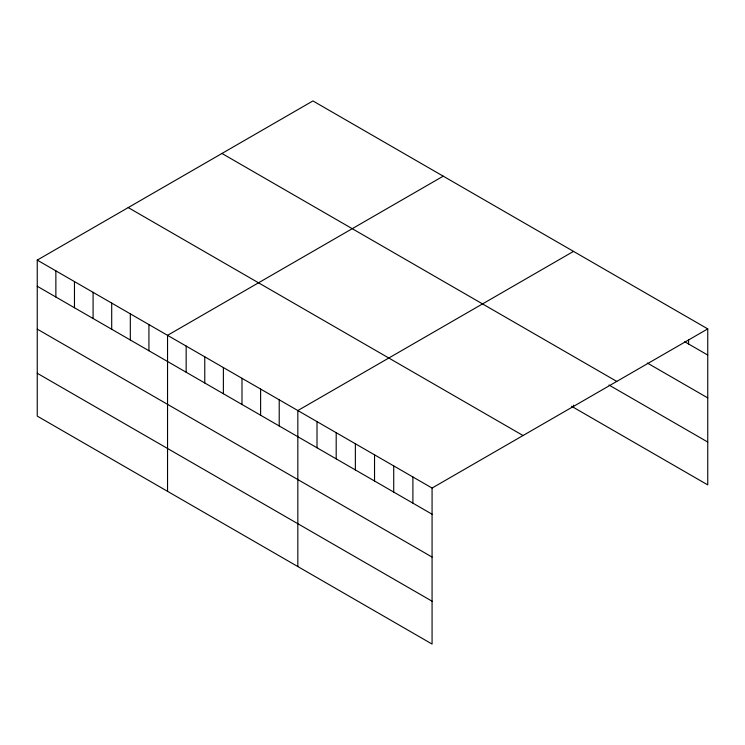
<?xml version="1.0" encoding="UTF-8"?>
<svg xmlns="http://www.w3.org/2000/svg" width="745" height="745" viewBox="0 0 745 745"><rect width="100%" height="100%" fill="white"/><g stroke="black" fill="none" stroke-linecap="round" stroke-linejoin="round"><path stroke-width="1.12" d="M37.25 260.107L432.072 488.05L432.072 644.062L37.25 416.11L37.25 260.107L312.928 100.938L707.75 328.89L707.75 484.893L571.555 406.267M443.219 176.165L167.541 335.325L167.541 491.328M573.51 251.391L297.832 410.551L297.832 566.554M432.072 488.05L707.75 328.89M684.739 341.769L707.75 355.058M647.34 363.029L707.75 397.904M221.954 153.47L616.776 381.412M608.991 385.035L707.75 442.046M128.224 207.576L523.046 435.527M37.25 286.266L432.072 514.218M37.25 329.113L432.072 557.064M37.25 373.264L432.072 601.215M688.576 339.431L688.576 343.985M573.51 405.14L573.51 407.394M412.898 476.977L412.898 503.145M393.723 465.904L393.723 492.072M374.539 454.841L374.539 481M355.365 443.769L355.365 469.927M336.191 432.696L336.191 458.855M317.007 421.623L317.007 447.792M279.217 399.804L279.217 425.972M260.61 389.058L260.61 415.226M241.995 378.311L241.995 404.479M223.379 367.564L223.379 393.733M204.773 356.818L204.773 382.986M186.157 346.071L186.157 372.239M148.925 324.578L148.925 350.746M130.319 313.831L130.319 339.999M111.703 303.085L111.703 329.253M93.088 292.338L93.088 318.506M74.472 281.591L74.472 307.76M55.866 270.845L55.866 297.013"/></g></svg>
